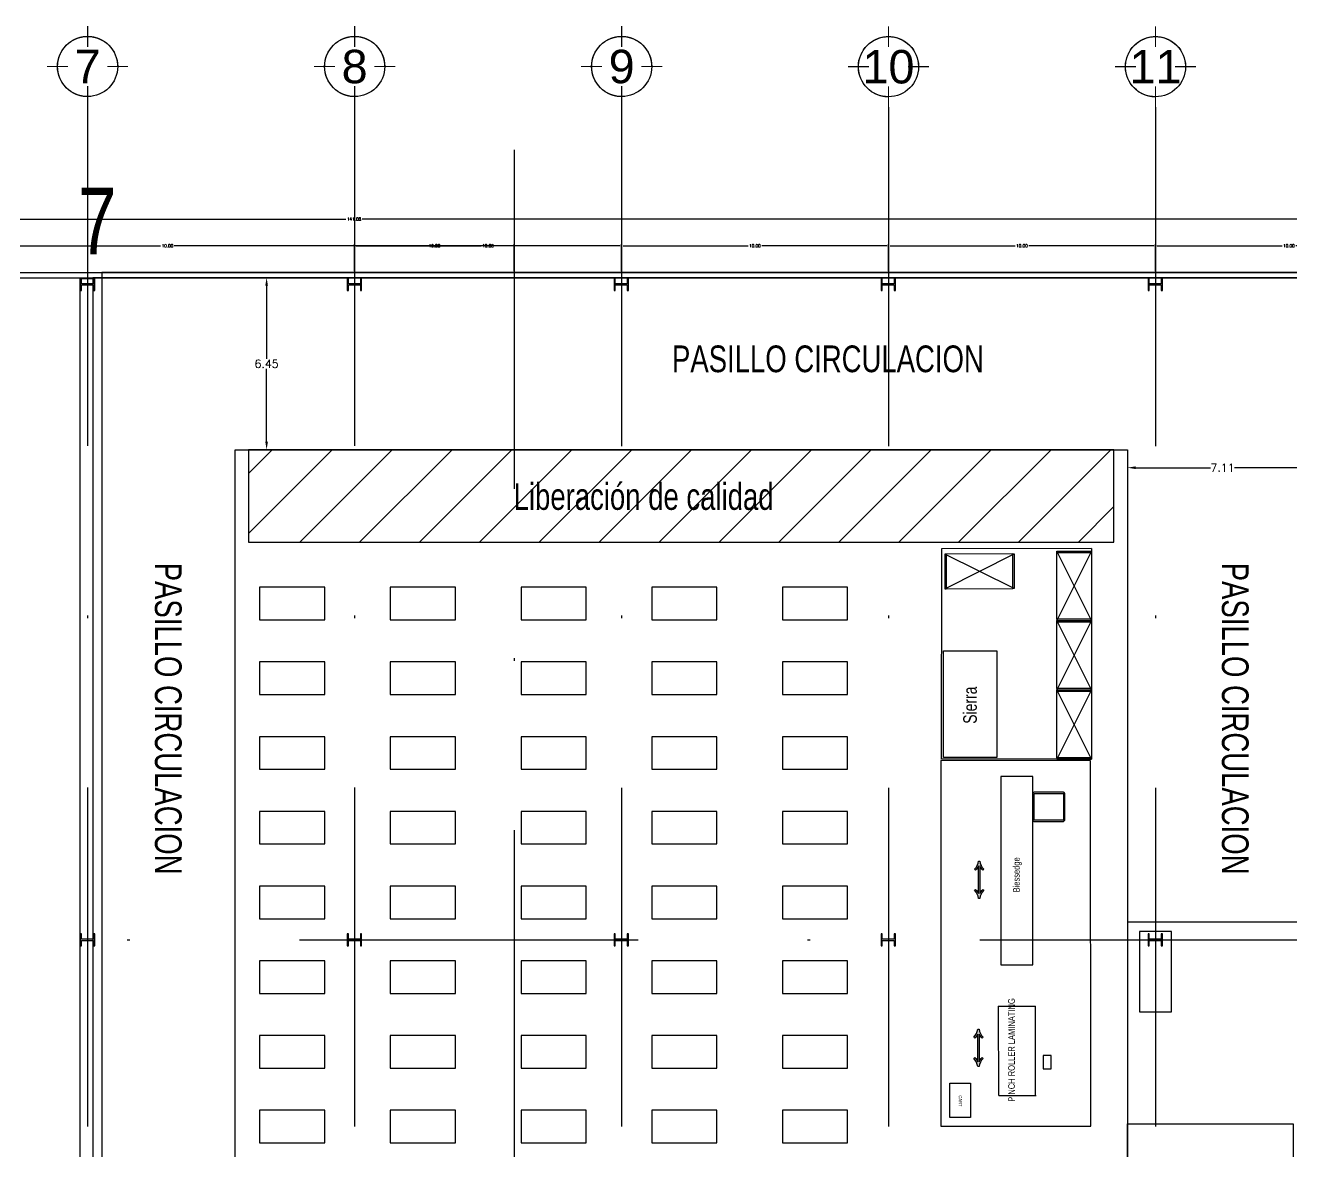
# Model space of a CAD drawing. Header units: millimetres. Extents: x 1263 to 3002, y 1308 to 2683.
# Drawn here: x 1332.79 to 1380.25, y 1401.95 to 1444.16 of the extents above; entities that cross this region are included whole.
import ezdxf
from ezdxf.enums import TextEntityAlignment as Align

# ---------------------------------------------------------------- set-up
doc = ezdxf.new("R2010")
doc.units = ezdxf.units.MM
doc.header["$PDMODE"] = 34
doc.linetypes.add('DASHDOT', pattern=[25.4, 12.7, -6.35, 0, -6.35])
for name, color, linetype in [('1- 2', 223, 'Continuous'), ('1- muro de carga', 5, 'Continuous'), ('dim-75', 2, 'Continuous'), ('ejes', 140, 'DASHDOT'), ('LINEA LIMITE DE ZONIFICACION', 2, 'Continuous'), ('MARCO', 254, 'Continuous')]:
    doc.layers.add(name, color=color, linetype=linetype)
doc.styles.add('75', font='romans.shx', dxfattribs={"height": 0.112})
doc.styles.add('ALA', font='arial.ttf')
doc.styles.get("Standard").update_dxf_attribs({"font": 'arial.ttf'})
doc.styles.add('TEXTO GENERAL', font='swissc.ttf', dxfattribs={"width": 0.9, "height": 1})
doc.styles.add('TEXTOS', font='romans.shx')
doc.dimstyles.new('DIM-75P', dxfattribs={"dimtxt": 0.3, "dimasz": 0.3, "dimexe": 0.0675, "dimexo": 0.0468, "dimgap": 0.0375, "dimtad": 0, "dimtih": 1, "dimtoh": 1, "dimzin": 0, "dimdsep": 46, "dimtxsty": 'TEXTOS', "dimcen": 0.3, "dimclrd": 1, "dimclre": 1, "dimclrt": 2, "dimadec": 0, "dimazin": 0, "dimtfac": 1, "dimtmove": 1, "dimatfit": 3, "dimldrblk": 'flecha', "dimfxl": 0.045, "dimtolj": 1, "dimtzin": 0, "dimlwd": -1, "dimlwe": -1, "dimarcsym": 0})

# ---------------------------------------------------------------- blocks, each defined once
blk = doc.blocks.new('ejeh')
at = {"layer": 'ejes', "const_width": 0.02}
for points in [[(0, 1.348), (0, 1)], [(-0.326, 0.674), (-0.674, 0.674)], [(0.326, 0.674), (0.674, 0.674)], [(0, 0), (0, 0.348)]]:
    blk.add_lwpolyline(points, dxfattribs=at)
blk.add_lwpolyline([(0, 0.174, -2.414214), (0.5, 0.674, 1)], format="xyb", dxfattribs=at)
at = {"layer": 'ejes'}
blk.add_circle((0, 0.674), 0.5, dxfattribs=at)
blk.add_attdef('X', text='', height=0.556, dxfattribs=at).set_placement((0, 0.674), align=Align.MIDDLE_CENTER)
blk = doc.blocks.new('flecha')
at = {"ltscale": 6}
for points in [[(-0.02, 0.03), (-0.11, 0.13), (-0.12, 0.05), (-0.12, 0.21)], [(-0.02, -0.03), (-0.11, -0.13), (-0.12, -0.05), (-0.12, -0.21)]]:
    blk.add_hatch(color=256, dxfattribs=at).paths.add_polyline_path(points)
for p, q in [((0.01, -0.02), (-0.14, 0.24)), ((0.01, 0.02), (-0.14, -0.24)), ((-0.13, 0.24), (-0.13, 0.03)), ((-0.13, 0.03), (-0.1, 0.12)), ((0, 0), (-0.1, 0.12)), ((0, 0), (-0.1, -0.12)), ((-0.13, -0.02), (-0.13, -0.24)), ((-0.13, -0.02), (-0.1, -0.12))]:
    blk.add_line(p, q, dxfattribs=at)
for points in [[(-0.02, 0.03), (-0.11, 0.13), (-0.12, 0.05), (-0.12, 0.21)], [(-0.02, -0.03), (-0.11, -0.13), (-0.12, -0.05), (-0.12, -0.21)]]:
    blk.add_lwpolyline(points, close=True, dxfattribs=at)
blk = doc.blocks.new('*D36')
at = {"layer": 'Defpoints', "color": 0, "transparency": 16777216}
for p in [(1165.686, 119.429), (1139.688, 118.429), (1165.686, 118.429)]:
    blk.add_point(p, dxfattribs=at)
at = {"layer": 'dim-75', "color": 1, "transparency": 16777216}
for p, q in [((1139.688, 118.475), (1139.688, 119.496)), ((1139.751, 119.429), (1152.433, 119.429)), ((1165.622, 119.429), (1152.94, 119.429)), ((1165.686, 118.475), (1165.686, 119.496))]:
    blk.add_line(p, q, dxfattribs=at)
at = {"layer": 'dim-75', "color": 1, "transparency": 16777216, "xscale": 0.06375, "yscale": 0.06375, "zscale": 0.06375, "rotation": 180}
blk.add_blockref('flecha', (1139.688, 119.429), dxfattribs=at)
at = {"layer": 'dim-75', "color": 1, "transparency": 16777216, "xscale": 0.06375, "yscale": 0.06375, "zscale": 0.06375}
blk.add_blockref('flecha', (1165.686, 119.429), dxfattribs=at)
at = {"layer": 'dim-75', "transparency": 16777216, "insert": (1152.687, 119.429), "char_height": 0.112, "attachment_point": 5, "style": '75'}
blk.add_mtext('\\A1;10.00', dxfattribs=at)
blk = doc.blocks.new('*D37')
at = {"layer": 'Defpoints', "color": 0, "transparency": 16777216}
for p in [(1159.703, 119.429), (1159.703, 118.429), (1165.686, 118.429)]:
    blk.add_point(p, dxfattribs=at)
at = {"layer": 'dim-75', "color": 1, "transparency": 16777216}
for p, q in [((1159.703, 118.475), (1159.703, 119.496)), ((1159.767, 119.429), (1162.441, 119.429)), ((1165.622, 119.429), (1162.948, 119.429)), ((1165.686, 118.475), (1165.686, 119.496))]:
    blk.add_line(p, q, dxfattribs=at)
at = {"layer": 'dim-75', "color": 1, "transparency": 16777216, "xscale": 0.06375, "yscale": 0.06375, "zscale": 0.06375, "rotation": 180}
blk.add_blockref('flecha', (1159.703, 119.429), dxfattribs=at)
at = {"layer": 'dim-75', "color": 1, "transparency": 16777216, "xscale": 0.06375, "yscale": 0.06375, "zscale": 0.06375}
blk.add_blockref('flecha', (1165.686, 119.429), dxfattribs=at)
at = {"layer": 'dim-75', "transparency": 16777216, "insert": (1162.695, 119.429), "char_height": 0.112, "attachment_point": 5, "style": '75'}
blk.add_mtext('\\A1;10.00', dxfattribs=at)
blk = doc.blocks.new('*D38')
at = {"layer": 'Defpoints', "color": 0, "transparency": 16777216}
for p in [(1169.703, 119.429), (1159.703, 118.429), (1169.703, 118.429)]:
    blk.add_point(p, dxfattribs=at)
at = {"layer": 'dim-75', "color": 1, "transparency": 16777216}
for p, q in [((1159.703, 118.475), (1159.703, 119.496)), ((1159.767, 119.429), (1164.45, 119.429)), ((1169.64, 119.429), (1164.957, 119.429)), ((1169.703, 118.475), (1169.703, 119.496))]:
    blk.add_line(p, q, dxfattribs=at)
at = {"layer": 'dim-75', "color": 1, "transparency": 16777216, "xscale": 0.06375, "yscale": 0.06375, "zscale": 0.06375, "rotation": 180}
blk.add_blockref('flecha', (1159.703, 119.429), dxfattribs=at)
at = {"layer": 'dim-75', "color": 1, "transparency": 16777216, "xscale": 0.06375, "yscale": 0.06375, "zscale": 0.06375}
blk.add_blockref('flecha', (1169.703, 119.429), dxfattribs=at)
at = {"layer": 'dim-75', "transparency": 16777216, "insert": (1164.703, 119.429), "char_height": 0.112, "attachment_point": 5, "style": '75'}
blk.add_mtext('\\A1;10.00', dxfattribs=at)
blk = doc.blocks.new('*D39')
at = {"layer": 'Defpoints', "color": 0, "transparency": 16777216}
for p in [(1179.711, 119.429), (1169.703, 118.429), (1179.711, 118.429)]:
    blk.add_point(p, dxfattribs=at)
at = {"layer": 'dim-75', "color": 1, "transparency": 16777216}
for p, q in [((1169.703, 118.475), (1169.703, 119.496)), ((1169.767, 119.429), (1174.454, 119.429)), ((1179.648, 119.429), (1174.961, 119.429)), ((1179.711, 118.475), (1179.711, 119.496))]:
    blk.add_line(p, q, dxfattribs=at)
at = {"layer": 'dim-75', "color": 1, "transparency": 16777216, "xscale": 0.06375, "yscale": 0.06375, "zscale": 0.06375, "rotation": 180}
blk.add_blockref('flecha', (1169.703, 119.429), dxfattribs=at)
at = {"layer": 'dim-75', "color": 1, "transparency": 16777216, "xscale": 0.06375, "yscale": 0.06375, "zscale": 0.06375}
blk.add_blockref('flecha', (1179.711, 119.429), dxfattribs=at)
at = {"layer": 'dim-75', "transparency": 16777216, "insert": (1174.707, 119.429), "char_height": 0.112, "attachment_point": 5, "style": '75'}
blk.add_mtext('\\A1;10.00', dxfattribs=at)
blk = doc.blocks.new('*D40')
at = {"layer": 'Defpoints', "color": 0, "transparency": 16777216}
for p in [(1189.719, 119.429), (1179.711, 118.429), (1189.719, 118.429)]:
    blk.add_point(p, dxfattribs=at)
at = {"layer": 'dim-75', "color": 1, "transparency": 16777216}
for p, q in [((1179.711, 118.475), (1179.711, 119.496)), ((1179.775, 119.429), (1184.462, 119.429)), ((1189.655, 119.429), (1184.969, 119.429)), ((1189.719, 118.475), (1189.719, 119.496))]:
    blk.add_line(p, q, dxfattribs=at)
at = {"layer": 'dim-75', "color": 1, "transparency": 16777216, "xscale": 0.06375, "yscale": 0.06375, "zscale": 0.06375, "rotation": 180}
blk.add_blockref('flecha', (1179.711, 119.429), dxfattribs=at)
at = {"layer": 'dim-75', "color": 1, "transparency": 16777216, "xscale": 0.06375, "yscale": 0.06375, "zscale": 0.06375}
blk.add_blockref('flecha', (1189.719, 119.429), dxfattribs=at)
at = {"layer": 'dim-75', "transparency": 16777216, "insert": (1184.715, 119.429), "char_height": 0.112, "attachment_point": 5, "style": '75'}
blk.add_mtext('\\A1;10.00', dxfattribs=at)
blk = doc.blocks.new('*D41')
at = {"layer": 'Defpoints', "color": 0, "transparency": 16777216}
for p in [(1199.719, 119.429), (1189.719, 118.429), (1199.719, 118.429)]:
    blk.add_point(p, dxfattribs=at)
at = {"layer": 'dim-75', "color": 1, "transparency": 16777216}
for p, q in [((1189.719, 118.475), (1189.719, 119.496)), ((1189.783, 119.429), (1194.466, 119.429)), ((1199.655, 119.429), (1194.973, 119.429)), ((1199.719, 118.475), (1199.719, 119.496))]:
    blk.add_line(p, q, dxfattribs=at)
at = {"layer": 'dim-75', "color": 1, "transparency": 16777216, "xscale": 0.06375, "yscale": 0.06375, "zscale": 0.06375, "rotation": 180}
blk.add_blockref('flecha', (1189.719, 119.429), dxfattribs=at)
at = {"layer": 'dim-75', "color": 1, "transparency": 16777216, "xscale": 0.06375, "yscale": 0.06375, "zscale": 0.06375}
blk.add_blockref('flecha', (1199.719, 119.429), dxfattribs=at)
at = {"layer": 'dim-75', "transparency": 16777216, "insert": (1194.719, 119.429), "char_height": 0.112, "attachment_point": 5, "style": '75'}
blk.add_mtext('\\A1;10.00', dxfattribs=at)
blk = doc.blocks.new('*D45')
at = {"layer": 'Defpoints', "color": 0, "transparency": 16777216}
for p in [(1089.141, 120.429), (1089.141, 118.429), (1230.223, 118.429)]:
    blk.add_point(p, dxfattribs=at)
at = {"layer": 'dim-75', "color": 1, "transparency": 16777216}
for p, q in [((1089.141, 118.475), (1089.141, 120.496)), ((1089.205, 120.429), (1159.375, 120.429)), ((1230.159, 120.429), (1159.989, 120.429)), ((1230.223, 118.475), (1230.223, 120.496))]:
    blk.add_line(p, q, dxfattribs=at)
at = {"layer": 'dim-75', "color": 1, "transparency": 16777216, "xscale": 0.06375, "yscale": 0.06375, "zscale": 0.06375, "rotation": 180}
blk.add_blockref('flecha', (1089.141, 120.429), dxfattribs=at)
at = {"layer": 'dim-75', "color": 1, "transparency": 16777216, "xscale": 0.06375, "yscale": 0.06375, "zscale": 0.06375}
blk.add_blockref('flecha', (1230.223, 120.429), dxfattribs=at)
at = {"layer": 'dim-75', "transparency": 16777216, "insert": (1159.682, 120.429), "char_height": 0.112, "attachment_point": 5, "style": '75'}
blk.add_mtext('\\A1;141.08', dxfattribs=at)
blk = doc.blocks.new('malla1x1')
at = {"color": 1, "linetype": 'Continuous', "ltscale": 0.01}
blk.add_lwpolyline([(80.173, 79.605), (0, 79.605), (0, 0), (101.556, 0)], close=True, dxfattribs=at)
blk = doc.blocks.new('ARRAY BASE$0$SLIDING DOOR ARROW')
h = blk.add_hatch(color=7)
h.dxf.hatch_style = 1
h.paths.add_polyline_path([(-6.8, 15.6), (-5.3, 14.3, 0.049205), (-1, 20.4), (-1, -20.4, 0.049205), (-5.3, -14.3), (-6.8, -15.6, -0.166738), (-1, -27.6), (1, -27.6, -0.166738), (6.8, -15.6), (5.3, -14.3, 0.049205), (1, -20.4), (1, 20.4, 0.049205), (5.3, 14.3), (6.8, 15.6, -0.166738), (1, 27.6), (-1, 27.6, -0.166738)])
at = {"color": 7}
blk.add_lwpolyline([(-1, 27.6), (1, 27.6, 0.166738), (6.8, 15.6), (5.3, 14.3, -0.049205), (1, 20.4), (1, -20.4, -0.049205), (5.3, -14.3), (6.8, -15.6, 0.166738), (1, -27.6), (-1, -27.6, 0.166738), (-6.8, -15.6), (-5.3, -14.3, -0.049205), (-1, -20.4), (-1, 20.4, -0.049205), (-5.3, 14.3), (-6.8, 15.6, 0.166738)], format="xyb", close=True, dxfattribs=at)
blk = doc.blocks.new('ARRAY BASE$0$Rack madera')
for p, q in [((0.002, 0.002), (0.002, 1.302)), ((0.002, 1.302), (0.052, 1.302)), ((2.602, 1.302), (0.002, 0.002)), ((0.002, 1.302), (2.602, 0.002)), ((2.552, 1.302), (0.052, 1.302)), ((0.052, 1.302), (0.052, 0.002)), ((2.552, 0.002), (2.552, 1.302)), ((2.602, 1.302), (2.552, 1.302)), ((2.602, 0.002), (2.602, 1.302)), ((0.052, 0.002), (0.002, 0.002)), ((0.052, 0.002), (2.552, 0.002)), ((2.552, 0.002), (2.602, 0.002))]:
    blk.add_line(p, q)
blk = doc.blocks.new('*D68')
at = {"layer": 'Defpoints', "color": 0, "ltscale": 0.01, "transparency": 16777216}
for p in [(1340.652, 1434.696), (1341.833, 1434.696), (1340.652, 1428.25)]:
    blk.add_point(p, dxfattribs=at)
at = {"layer": 'LINEA LIMITE DE ZONIFICACION', "color": 1, "ltscale": 0.01, "transparency": 16777216}
for p, q in [((1340.699, 1434.696), (1341.9, 1434.696)), ((1341.833, 1434.396), (1341.833, 1431.661)), ((1341.833, 1428.55), (1341.833, 1431.286)), ((1340.699, 1428.25), (1341.9, 1428.25))]:
    blk.add_line(p, q, dxfattribs=at)
for points in [[(1341.783, 1434.396), (1341.883, 1434.396), (1341.833, 1434.696)], [(1341.783, 1428.55), (1341.883, 1428.55), (1341.833, 1428.25)]]:
    blk.add_solid(points, dxfattribs=at)
at = {"layer": 'LINEA LIMITE DE ZONIFICACION', "color": 2, "ltscale": 0.01, "transparency": 16777216, "insert": (1341.833, 1431.473), "char_height": 0.3, "attachment_point": 5, "style": 'TEXTOS'}
blk.add_mtext('\\A1;6.45', dxfattribs=at)
blk = doc.blocks.new('*D58')
at = {"layer": 'Defpoints', "color": 0, "ltscale": 0.01, "transparency": 16777216}
for p in [(1374.103, 1428.25), (1381.214, 1428.25), (1381.214, 1427.579)]:
    blk.add_point(p, dxfattribs=at)
at = {"layer": 'LINEA LIMITE DE ZONIFICACION', "color": 1, "ltscale": 0.01, "transparency": 16777216}
for p, q in [((1374.103, 1428.204), (1374.103, 1427.512)), ((1381.214, 1428.204), (1381.214, 1427.512)), ((1374.403, 1427.579), (1377.207, 1427.579)), ((1380.914, 1427.579), (1378.111, 1427.579))]:
    blk.add_line(p, q, dxfattribs=at)
for points in [[(1374.403, 1427.629), (1374.403, 1427.529), (1374.103, 1427.579)], [(1380.914, 1427.629), (1380.914, 1427.529), (1381.214, 1427.579)]]:
    blk.add_solid(points, dxfattribs=at)
at = {"layer": 'LINEA LIMITE DE ZONIFICACION', "color": 2, "ltscale": 0.01, "transparency": 16777216, "insert": (1377.659, 1427.579), "char_height": 0.3, "attachment_point": 5, "style": 'TEXTOS'}
blk.add_mtext('\\A1;7.11', dxfattribs=at)
blk = doc.blocks.new('planta conjunto')
blk.add_lwpolyline([(60.277, 79.803), (60.75, 79.803), (60.75, 0), (60.277, 0)], close=True)
blk.add_lwpolyline([(60.277, 79.803), (60.75, 79.803), (60.75, 0), (60.277, 0)], close=True)
at = {"layer": '1- 2', "lineweight": 25}
for points in [[(60.774, 79.581), (60.324, 79.581), (60.324, 79.779), (60.277, 79.779), (60.277, 79.329), (60.324, 79.329), (60.324, 79.534), (60.774, 79.534), (60.774, 79.329), (60.822, 79.329), (60.822, 79.779), (60.774, 79.779), (60.774, 79.581)], [(70.782, 79.581), (70.332, 79.581), (70.332, 79.779), (70.284, 79.779), (70.284, 79.329), (70.332, 79.329), (70.332, 79.534), (70.782, 79.534), (70.782, 79.329), (70.822, 79.329), (70.822, 79.779), (70.782, 79.779), (70.782, 79.581)], [(80.782, 79.581), (80.332, 79.581), (80.332, 79.779), (80.284, 79.779), (80.284, 79.329), (80.332, 79.329), (80.332, 79.534), (80.782, 79.534), (80.782, 79.329), (80.829, 79.329), (80.829, 79.779), (80.782, 79.779), (80.782, 79.581)], [(90.79, 79.581), (90.34, 79.581), (90.34, 79.779), (90.292, 79.779), (90.292, 79.329), (90.34, 79.329), (90.34, 79.534), (90.79, 79.534), (90.79, 79.329), (90.837, 79.329), (90.837, 79.779), (90.79, 79.779), (90.79, 79.581)], [(100.79, 79.581), (100.34, 79.581), (100.34, 79.779), (100.3, 79.779), (100.3, 79.329), (100.34, 79.329), (100.34, 79.534), (100.79, 79.534), (100.79, 79.329), (100.837, 79.329), (100.837, 79.779), (100.79, 79.779), (100.79, 79.581)], [(60.774, 55.02), (60.324, 55.02), (60.324, 55.217), (60.277, 55.217), (60.277, 54.767), (60.324, 54.767), (60.324, 54.972), (60.774, 54.972), (60.774, 54.767), (60.822, 54.767), (60.822, 55.217), (60.774, 55.217), (60.774, 55.02)], [(60.774, 55.02), (60.324, 55.02), (60.324, 55.217), (60.277, 55.217), (60.277, 54.767), (60.324, 54.767), (60.324, 54.972), (60.774, 54.972), (60.774, 54.767), (60.822, 54.767), (60.822, 55.217), (60.774, 55.217), (60.774, 55.02)], [(70.782, 55.02), (70.332, 55.02), (70.332, 55.217), (70.284, 55.217), (70.284, 54.767), (70.332, 54.767), (70.332, 54.972), (70.782, 54.972), (70.782, 54.767), (70.822, 54.767), (70.822, 55.217), (70.782, 55.217), (70.782, 55.02)], [(70.782, 55.02), (70.332, 55.02), (70.332, 55.217), (70.284, 55.217), (70.284, 54.767), (70.332, 54.767), (70.332, 54.972), (70.782, 54.972), (70.782, 54.767), (70.822, 54.767), (70.822, 55.217), (70.782, 55.217), (70.782, 55.02)], [(80.782, 55.02), (80.332, 55.02), (80.332, 55.217), (80.284, 55.217), (80.284, 54.767), (80.332, 54.767), (80.332, 54.972), (80.782, 54.972), (80.782, 54.767), (80.829, 54.767), (80.829, 55.217), (80.782, 55.217), (80.782, 55.02)], [(80.782, 55.02), (80.332, 55.02), (80.332, 55.217), (80.284, 55.217), (80.284, 54.767), (80.332, 54.767), (80.332, 54.972), (80.782, 54.972), (80.782, 54.767), (80.829, 54.767), (80.829, 55.217), (80.782, 55.217), (80.782, 55.02)], [(90.79, 55.02), (90.34, 55.02), (90.34, 55.217), (90.292, 55.217), (90.292, 54.767), (90.34, 54.767), (90.34, 54.972), (90.79, 54.972), (90.79, 54.767), (90.837, 54.767), (90.837, 55.217), (90.79, 55.217), (90.79, 55.02)], [(90.79, 55.02), (90.34, 55.02), (90.34, 55.217), (90.292, 55.217), (90.292, 54.767), (90.34, 54.767), (90.34, 54.972), (90.79, 54.972), (90.79, 54.767), (90.837, 54.767), (90.837, 55.217), (90.79, 55.217), (90.79, 55.02)], [(100.79, 55.02), (100.34, 55.02), (100.34, 55.217), (100.3, 55.217), (100.3, 54.767), (100.34, 54.767), (100.34, 54.972), (100.79, 54.972), (100.79, 54.767), (100.837, 54.767), (100.837, 55.217), (100.79, 55.217), (100.79, 55.02)], [(100.79, 55.02), (100.34, 55.02), (100.34, 55.217), (100.3, 55.217), (100.3, 54.767), (100.34, 54.767), (100.34, 54.972), (100.79, 54.972), (100.79, 54.767), (100.837, 54.767), (100.837, 55.217), (100.79, 55.217), (100.79, 55.02)]]:
    blk.add_lwpolyline(points, dxfattribs=at)
at = {"layer": '1- muro de carga', "lineweight": 25}
blk.add_lwpolyline([(0, 0), (0, 80), (141.082, 80), (162.567, 0)], close=True, dxfattribs=at)
blk.add_lwpolyline([(6.09, 0.197), (0.197, 0.197), (0.197, 79.803), (140.923, 79.803), (162.306, 0.197), (7.291, 0.197)], dxfattribs=at)
at = {"layer": 'ejes'}
for p, q in [((60.555, 86.2), (60.555, 0.474)), ((70.562, 86.2), (70.562, 0.474)), ((80.562, 86.192), (80.562, 0.474)), ((90.57, 86.192), (90.57, 0.474)), ((100.578, 86.192), (100.578, 0.474)), ((76.545, 84.599), (76.545, -1.127)), ((-8.01, 54.992), (162.449, 54.992))]:
    blk.add_line(p, q, dxfattribs=at)
blk.add_blockref('malla1x1', (60.75, 0.197))
at = {"layer": 'MARCO'}
ref = blk.add_blockref('ejeh', (60.554, 86.2), dxfattribs=dict(at, xscale=2.254873559710263, yscale=2.254873559710263, zscale=2.254873559710263))
ref.add_attrib('X', '7', dxfattribs={"layer": 'ejes', "height": 1.254, "style": 'ALA'}).set_placement((60.554, 87.72), align=Align.MIDDLE_CENTER)
ref = blk.add_blockref('ejeh', (70.562, 86.2), dxfattribs=dict(at, xscale=2.254873559710263, yscale=2.254873559710263, zscale=2.254873559710263))
ref.add_attrib('X', '8', dxfattribs={"layer": 'ejes', "height": 1.254, "style": 'ALA'}).set_placement((70.562, 87.72), align=Align.MIDDLE_CENTER)
ref = blk.add_blockref('ejeh', (80.57, 86.2), dxfattribs=dict(at, xscale=2.254873559710263, yscale=2.254873559710263, zscale=2.254873559710263))
ref.add_attrib('X', '9', dxfattribs={"layer": 'ejes', "height": 1.254, "style": 'ALA'}).set_placement((80.57, 87.72), align=Align.MIDDLE_CENTER)
ref = blk.add_blockref('ejeh', (90.57, 86.192), dxfattribs=dict(at, xscale=2.254873559710263, yscale=2.254873559710263, zscale=2.254873559710263))
ref.add_attrib('X', '10', dxfattribs={"layer": 'ejes', "height": 1.2537, "style": 'ALA'}).set_placement((90.57, 87.712), align=Align.MIDDLE_CENTER)
ref = blk.add_blockref('ejeh', (100.578, 86.192), dxfattribs=dict(at, xscale=2.254873559710263, yscale=2.254873559710263, zscale=2.254873559710263))
ref.add_attrib('X', '11', dxfattribs={"layer": 'ejes', "height": 1.2537, "style": 'ALA'}).set_placement((100.578, 87.712), align=Align.MIDDLE_CENTER)
at = {"layer": 'dim-75'}
for base, p1, p2, picture, middle in [((0, 82), (141.082, 80), (0, 80), '*D45', (70.541, 82)), ((80.562, 81), (70.562, 80), (80.562, 80), '*D38', (75.562, 81)), ((110.578, 81), (100.578, 80), (110.578, 80), '*D41', (105.578, 81))]:
    dim = blk.add_linear_dim(base=base, p1=p1, p2=p2, dimstyle='DIM-75P', dxfattribs=at)
    dim.commit()
    dim.dimension.update_dxf_attribs({"geometry": picture, "text_midpoint": middle, "insert": (-1089.141, -38.429)})
for base, p1, p2, picture, middle in [((76.545, 81), (50.547, 80), (76.545, 80), '*D36', (63.546, 81)), ((70.562, 81), (76.545, 80), (70.562, 80), '*D37', (73.554, 81)), ((90.57, 81), (80.562, 80), (90.57, 80), '*D39', (85.566, 81)), ((100.578, 81), (90.57, 80), (100.578, 80), '*D40', (95.574, 81))]:
    dim = blk.add_linear_dim(base=base, p1=p1, p2=p2, text='10.00', dimstyle='DIM-75P', dxfattribs=at)
    dim.commit()
    dim.dimension.update_dxf_attribs({"geometry": picture, "text_midpoint": middle, "insert": (-1089.141, -38.429)})

msp = doc.modelspace()

# ---------------------------------------------------------------- hatches: boundary and pattern name
h = msp.add_hatch()
h.set_pattern_fill('ANSI31', color=256, scale=0.5)
h.set_pattern_definition([(45, (942.545, 1363.2631), (-1.122532, 1.122532), [])])
h.paths.add_polyline_path([(1373.59157, 1424.78753), (1373.59157, 1428.25035), (1341.15193, 1428.25035), (1341.15193, 1424.78753)])
h.paths.add_polyline_path([(1350.76097, 1425.43151), (1360.90325, 1425.43151), (1360.90325, 1427.52567), (1350.76097, 1427.52567)], flags=24)

# ---------------------------------------------------------------- linework, layer by layer
for p, q in [((1395.65193, 1434.89372), (1335.65193, 1434.89372)), ((1340.65193, 1428.25035), (1374.10347, 1428.25035)), ((1340.65193, 1373.24372), (1340.65193, 1428.25035)), ((1374.10347, 1428.25035), (1374.10347, 1373.24372)), ((1366.72335, 1424.78753), (1372.22423, 1424.78753)), ((1369.24958, 1407.3994), (1369.2613, 1404.04784)), ((1369.24958, 1407.3994), (1370.65583, 1407.3994)), ((1370.65583, 1404.04784), (1370.65583, 1407.3994)), ((1369.27534, 1404.04784), (1370.66987, 1404.04784))]:
    msp.add_line(p, q)
for points in [[(1335.65193, 1434.89372), (1415.65193, 1434.89372)], [(1340.65193, 1434.89372), (1340.65193, 1434.89372), (1335.65193, 1434.89372), (1335.65193, 1354.89372)], [(1340.65193, 1373.24372), (1340.65193, 1428.25035)], [(1372.75299, 1424.55267), (1372.75299, 1416.65031), (1367.12799, 1416.65031), (1367.13971, 1424.55267), (1372.75299, 1424.55747)], [(1367.11093, 1402.9069), (1372.72421, 1402.9069), (1372.71249, 1416.58854), (1367.09921, 1416.60026), (1367.09921, 1402.89518)]]:
    msp.add_lwpolyline(points)
for points in [[(1335.65193, 1354.89372), (1395.65195, 1354.89372), (1395.65195, 1434.89372), (1335.65193, 1434.89372)], [(1334.84622, 1434.67255), (1335.31982, 1434.67255), (1335.31982, 1354.7303), (1334.84622, 1354.7303)], [(1341.15193, 1424.78753), (1373.59157, 1424.78753), (1373.59157, 1428.25035), (1341.15193, 1428.25035)], [(1344.01002, 1421.87883), (1344.01002, 1423.09883), (1341.57002, 1423.09883), (1341.57002, 1421.87883)], [(1348.91002, 1421.87883), (1348.91002, 1423.09883), (1346.47002, 1423.09883), (1346.47002, 1421.87883)], [(1353.81002, 1421.87883), (1353.81002, 1423.09883), (1351.37002, 1423.09883), (1351.37002, 1421.87883)], [(1358.71002, 1421.87883), (1358.71002, 1423.09883), (1356.27002, 1423.09883), (1356.27002, 1421.87883)], [(1363.61002, 1421.87883), (1363.61002, 1423.09883), (1361.17002, 1423.09883), (1361.17002, 1421.87883)], [(1367.20739, 1416.7183), (1367.20739, 1420.71989), (1369.20573, 1420.71989), (1369.20573, 1416.7183)], [(1344.01002, 1419.07883), (1344.01002, 1420.29883), (1341.57002, 1420.29883), (1341.57002, 1419.07883)], [(1348.91002, 1419.07883), (1348.91002, 1420.29883), (1346.47002, 1420.29883), (1346.47002, 1419.07883)], [(1353.81002, 1419.07883), (1353.81002, 1420.29883), (1351.37002, 1420.29883), (1351.37002, 1419.07883)], [(1358.71002, 1419.07883), (1358.71002, 1420.29883), (1356.27002, 1420.29883), (1356.27002, 1419.07883)], [(1363.61002, 1419.07883), (1363.61002, 1420.29883), (1361.17002, 1420.29883), (1361.17002, 1419.07883)], [(1344.01002, 1416.27883), (1344.01002, 1417.49883), (1341.57002, 1417.49883), (1341.57002, 1416.27883)], [(1348.91002, 1416.27883), (1348.91002, 1417.49883), (1346.47002, 1417.49883), (1346.47002, 1416.27883)], [(1353.81002, 1416.27883), (1353.81002, 1417.49883), (1351.37002, 1417.49883), (1351.37002, 1416.27883)], [(1358.71002, 1416.27883), (1358.71002, 1417.49883), (1356.27002, 1417.49883), (1356.27002, 1416.27883)], [(1363.61002, 1416.27883), (1363.61002, 1417.49883), (1361.17002, 1417.49883), (1361.17002, 1416.27883)], [(1370.55608, 1408.95176), (1370.55608, 1416.00176), (1369.35608, 1416.00176), (1369.35608, 1408.95176)], [(1370.59558, 1414.37543), (1370.59558, 1415.37543), (1371.69558, 1415.37543), (1371.69558, 1414.37543)], [(1344.01002, 1413.47883), (1344.01002, 1414.69883), (1341.57002, 1414.69883), (1341.57002, 1413.47883)], [(1348.91002, 1413.47883), (1348.91002, 1414.69883), (1346.47002, 1414.69883), (1346.47002, 1413.47883)], [(1353.81002, 1413.47883), (1353.81002, 1414.69883), (1351.37002, 1414.69883), (1351.37002, 1413.47883)], [(1358.71002, 1413.47883), (1358.71002, 1414.69883), (1356.27002, 1414.69883), (1356.27002, 1413.47883)], [(1363.61002, 1413.47883), (1363.61002, 1414.69883), (1361.17002, 1414.69883), (1361.17002, 1413.47883)], [(1344.01002, 1410.67883), (1344.01002, 1411.89883), (1341.57002, 1411.89883), (1341.57002, 1410.67883)], [(1348.91002, 1410.67883), (1348.91002, 1411.89883), (1346.47002, 1411.89883), (1346.47002, 1410.67883)], [(1353.81002, 1410.67883), (1353.81002, 1411.89883), (1351.37002, 1411.89883), (1351.37002, 1410.67883)], [(1358.71002, 1410.67883), (1358.71002, 1411.89883), (1356.27002, 1411.89883), (1356.27002, 1410.67883)], [(1363.61002, 1410.67883), (1363.61002, 1411.89883), (1361.17002, 1411.89883), (1361.17002, 1410.67883)], [(1395.65193, 1410.55373), (1374.10347, 1410.55373), (1374.10347, 1373.24372), (1395.65193, 1373.24372)], [(1375.75016, 1410.19364), (1374.55016, 1410.19364), (1374.55016, 1407.19364), (1375.75016, 1407.19364)], [(1344.01002, 1407.87883), (1344.01002, 1409.09883), (1341.57002, 1409.09883), (1341.57002, 1407.87883)], [(1348.91002, 1407.87883), (1348.91002, 1409.09883), (1346.47002, 1409.09883), (1346.47002, 1407.87883)], [(1353.81002, 1407.87883), (1353.81002, 1409.09883), (1351.37002, 1409.09883), (1351.37002, 1407.87883)], [(1358.71002, 1407.87883), (1358.71002, 1409.09883), (1356.27002, 1409.09883), (1356.27002, 1407.87883)], [(1363.61002, 1407.87883), (1363.61002, 1409.09883), (1361.17002, 1409.09883), (1361.17002, 1407.87883)], [(1344.01002, 1405.07883), (1344.01002, 1406.29883), (1341.57002, 1406.29883), (1341.57002, 1405.07883)], [(1348.91002, 1405.07883), (1348.91002, 1406.29883), (1346.47002, 1406.29883), (1346.47002, 1405.07883)], [(1353.81002, 1405.07883), (1353.81002, 1406.29883), (1351.37002, 1406.29883), (1351.37002, 1405.07883)], [(1358.71002, 1405.07883), (1358.71002, 1406.29883), (1356.27002, 1406.29883), (1356.27002, 1405.07883)], [(1363.61002, 1405.07883), (1363.61002, 1406.29883), (1361.17002, 1406.29883), (1361.17002, 1405.07883)], [(1371.23333, 1405.05521), (1371.23333, 1405.55021), (1370.93333, 1405.55021), (1370.93333, 1405.05521)], [(1368.21412, 1403.22453), (1367.44412, 1403.22453), (1367.44412, 1404.51753), (1368.21412, 1404.51753)], [(1344.01002, 1402.27883), (1344.01002, 1403.49883), (1341.57002, 1403.49883), (1341.57002, 1402.27883)], [(1348.91002, 1402.27883), (1348.91002, 1403.49883), (1346.47002, 1403.49883), (1346.47002, 1402.27883)], [(1353.81002, 1402.27883), (1353.81002, 1403.49883), (1351.37002, 1403.49883), (1351.37002, 1402.27883)], [(1358.71002, 1402.27883), (1358.71002, 1403.49883), (1356.27002, 1403.49883), (1356.27002, 1402.27883)], [(1363.61002, 1402.27883), (1363.61002, 1403.49883), (1361.17002, 1403.49883), (1361.17002, 1402.27883)], [(1374.10347, 1402.98516), (1380.305, 1402.98516), (1380.305, 1397.68822), (1374.10347, 1397.68822)]]:
    msp.add_lwpolyline(points, close=True)
msp.add_lwpolyline([(1371.69558, 1415.42543), (1370.59558, 1415.42543, 0.41421356), (1370.54558, 1415.37543), (1370.54558, 1414.37543, 0.41421356), (1370.59558, 1414.32543), (1371.69558, 1414.32543, 0.41421356), (1371.74558, 1414.37543), (1371.74558, 1415.37543, 0.41421356)], format="xyb", close=True)
at = {"layer": '1- muro de carga', "lineweight": 25}
msp.add_lwpolyline([(1274.5697, 1354.89372), (1274.5697, 1434.89372), (1415.65193, 1434.89372), (1437.13692, 1354.89372)], close=True, dxfattribs=at)
msp.add_lwpolyline([(1280.65975, 1355.0912), (1274.76717, 1355.0912), (1274.76717, 1434.69625), (1415.49241, 1434.69625), (1436.87568, 1355.0912), (1281.8604, 1355.0912)], dxfattribs=at)

# ---------------------------------------------------------------- block references
msp.add_blockref('planta conjunto', (1274.5697, 1354.89372))
at = {"rotation": 180.2983981289786}
msp.add_blockref('ARRAY BASE$0$Rack madera', (1369.85208, 1424.35104), dxfattribs=at)
at = {"xscale": -1, "rotation": 270}
for p in [(1371.45117, 1421.8482), (1371.45117, 1419.2482), (1371.45116, 1416.64821)]:
    msp.add_blockref('ARRAY BASE$0$Rack madera', p, dxfattribs=at)
at = {"xscale": 0.0254, "yscale": 0.0254, "zscale": 0.0254}
for p in [(1368.53982, 1412.13758), (1368.51288, 1405.83646)]:
    msp.add_blockref('ARRAY BASE$0$SLIDING DOOR ARROW', p, dxfattribs=at)

# ---------------------------------------------------------------- texts
at = {"attachment_point": 1, "style": 'TEXTO GENERAL'}
for s, width, insert, char_height in [('7', 5.0089445, (1334.76711, 1438.07378), 2.5), ('Liberación de calidad', 22.1152655, (1351.09104, 1426.99904), 1)]:
    msp.add_mtext_dynamic_manual_height_columns(s, width=width, gutter_width=12.5, heights=[0], dxfattribs=dict(at, insert=insert, char_height=char_height))
for s, width, gutter_width, heights, insert, char_height, rotation in [('{\\C256;\\c0;Sierra}', 2.7905861, 2.53664, [0], (1367.94362, 1417.98196), 0.5073282, 90), ('\\pxqc;Biessedge', 3.7524625, 0, [1.89809], (1369.81039, 1410.44452), 0.25, 90), ('\\pxqc;PINCH ROLLER LAMINATING', 3.7524625, 0, [1.89809], (1369.62641, 1403.88091), 0.25, 90), ('\\pxqc;CART', 2.5649659, 5.95842, [0], (1367.89552, 1405.13188), 0.119168, 270)]:
    msp.add_mtext_dynamic_manual_height_columns(s, width=width, gutter_width=gutter_width, heights=heights, dxfattribs=dict(at, insert=insert, char_height=char_height, rotation=rotation))
at = {"layer": 'LINEA LIMITE DE ZONIFICACION', "ltscale": 0.01, "style": 'TEXTO GENERAL', "width": 0.9}
msp.add_text('PASILLO CIRCULACION', height=1, dxfattribs=at).set_placement((1357.02746, 1431.15857))
for p in [(1337.64784, 1424.01874), (1377.63736, 1424.01874)]:
    msp.add_text('PASILLO CIRCULACION', height=1, rotation=270, dxfattribs=at).set_placement(p)

# ---------------------------------------------------------------- dimensions: what is measured, and where the dimension line sits
at = {"layer": 'LINEA LIMITE DE ZONIFICACION', "ltscale": 0.01}
dim = msp.add_linear_dim(base=(1341.83269, 1434.69625), p1=(1340.65193, 1428.25035), p2=(1340.65193, 1434.69625), angle=90, dimstyle='DIM-75P', dxfattribs=at)
dim.commit()
dim.dimension.update_dxf_attribs({"geometry": '*D68', "text_midpoint": (1341.83269, 1431.4733)})
dim = msp.add_linear_dim(base=(1381.21445, 1427.57927), p1=(1374.10347, 1428.25035), p2=(1381.21445, 1428.25035), dimstyle='DIM-75P', dxfattribs=at)
dim.commit()
dim.dimension.update_dxf_attribs({"geometry": '*D58', "text_midpoint": (1377.65896, 1427.57927)})

doc.saveas('drawing.dxf')
